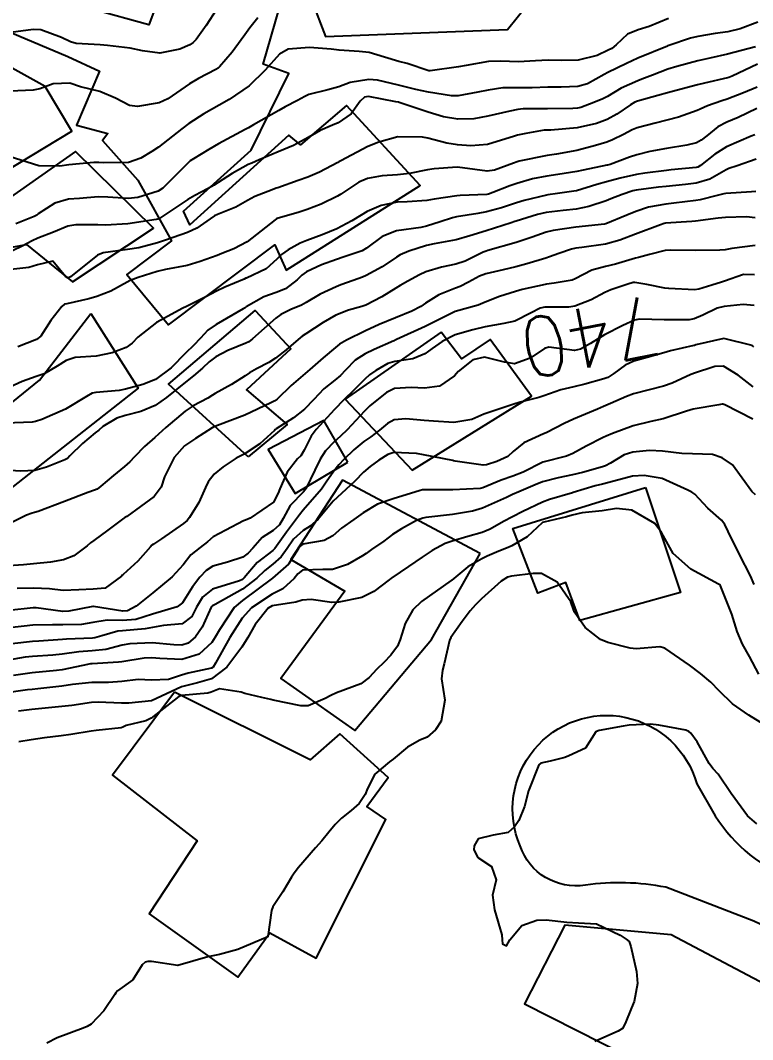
# Model space of a CAD drawing. Header units: metres. Extents: x 318500 to 325275, y 7408834 to 7428799.
# Drawn here: x 323724.1 to 323773.1, y 7420712.2 to 7420780.5 of the extents above; entities that cross this region are included whole.
import ezdxf
from ezdxf.enums import TextEntityAlignment as Align

# ---------------------------------------------------------------- set-up
doc = ezdxf.new("R2010")
doc.units = ezdxf.units.M
doc.header["$MEASUREMENT"] = 0
for name, color, linetype in [('Cotas', 45, 'Continuous'), ('Curvas de Nivel 1m', 11, 'Continuous'), ('Curvas de Nivel 5m', 15, 'Continuous'), ('Edificações', 30, 'Continuous'), ('Vias Primárias', 230, 'Continuous'), ('Vias Secundárias', 230, 'Continuous')]:
    doc.layers.add(name, color=color, linetype=linetype)
doc.styles.add('Style-STANDARD', font='STANDARD.shx')

msp = doc.modelspace()

# ---------------------------------------------------------------- linework, layer by layer
at = {"layer": 'Curvas de Nivel 1m', "flags": 128}
for points, elevation in [([(323737.194, 7420781.173), (323736.494, 7420780.12), (323735.835, 7420779.186), (323735.63, 7420778.974), (323735.415, 7420778.829), (323734.748, 7420778.538), (323733.406, 7420778.256), (323732.23, 7420778.416), (323731.41, 7420778.6), (323729.893, 7420778.785), (323729.413, 7420778.822), (323727.798, 7420778.91), (323727.416, 7420779.024), (323726.808, 7420779.309), (323725.427, 7420779.813), (323724.927, 7420779.835), (323723.424, 7420779.638)], 754), ([(323767.447, 7420780.581), (323766.172, 7420780.056), (323765.435, 7420779.824), (323764.702, 7420779.537), (323763.954, 7420778.815), (323763.655, 7420778.58), (323763.416, 7420778.451), (323762.688, 7420778.106), (323761.409, 7420777.783), (323760.315, 7420777.773), (323759.409, 7420777.793), (323758.548, 7420777.749), (323757.408, 7420777.686), (323756.207, 7420777.717), (323755.408, 7420777.693), (323753.899, 7420777.439), (323753.404, 7420777.356), (323751.495, 7420777.073), (323751.401, 7420777.081), (323749.965, 7420777.561), (323749.407, 7420777.693), (323748.434, 7420777.996), (323747.413, 7420778.296), (323746.735, 7420778.362), (323745.414, 7420778.452), (323744.873, 7420778.527), (323743.416, 7420778.645), (323741.993, 7420778.525), (323741.411, 7420778.193), (323740.443, 7420777.124), (323739.379, 7420776.071), (323738.047, 7420775.16), (323737.364, 7420774.781), (323736.338, 7420774.198), (323735.346, 7420773.562), (323734.876, 7420773.197), (323733.321, 7420771.973), (323732.862, 7420771.682), (323732.123, 7420771.238), (323731.307, 7420770.931), (323729.648, 7420770.925), (323729.307, 7420770.946), (323728.97, 7420770.938), (323727.305, 7420770.792), (323726.698, 7420770.703), (323725.304, 7420770.713), (323723.31, 7420771.35)], 752), ([(323739.951, 7420780.624), (323739.432, 7420779.948), (323739.085, 7420779.486), (323738.849, 7420779.149), (323738.235, 7420778.33), (323737.393, 7420777.35), (323737.296, 7420777.266), (323737.154, 7420777.172), (323735.998, 7420776.57), (323735.38, 7420776.198), (323733.941, 7420775.211), (323733.366, 7420774.927), (323731.907, 7420774.697), (323731.363, 7420774.764), (323730.442, 7420775.259), (323729.374, 7420775.694), (323728.097, 7420776.009), (323727.38, 7420776.26), (323726.267, 7420776.205), (323725.376, 7420775.881), (323724.924, 7420775.785), (323723.374, 7420775.727)], 753), ([(323773.445, 7420780.332), (323772.258, 7420779.887), (323771.435, 7420779.692), (323770.585, 7420779.576), (323769.43, 7420779.387), (323768.919, 7420779.256), (323767.472, 7420778.769), (323767.42, 7420778.753), (323767.39, 7420778.74), (323765.411, 7420777.935), (323764.643, 7420777.572), (323763.401, 7420776.957), (323763.148, 7420776.824), (323762.027, 7420776.204), (323761.388, 7420776.022), (323760.266, 7420775.988), (323759.387, 7420775.981), (323758.333, 7420775.943), (323757.386, 7420775.95), (323756.372, 7420775.929), (323755.383, 7420775.782), (323754.679, 7420775.639), (323753.377, 7420775.398), (323752.934, 7420775.399), (323751.38, 7420775.65), (323750.547, 7420775.828), (323749.387, 7420776.114), (323747.966, 7420776.45), (323747.392, 7420776.509), (323746.138, 7420776.3), (323745.384, 7420776.018), (323744.644, 7420775.808), (323743.376, 7420775.484), (323743.105, 7420775.362), (323742.62, 7420775.098), (323741.8, 7420774.669), (323741.36, 7420774.43), (323739.671, 7420773.461), (323739.342, 7420773.272), (323739.109, 7420773.143), (323737.33, 7420772.192), (323736.683, 7420771.82), (323735.646, 7420771.187), (323735.438, 7420771.059), (323735.308, 7420770.951), (323733.603, 7420769.215), (323733.287, 7420769.015), (323731.916, 7420768.605), (323731.279, 7420768.54), (323729.915, 7420768.629), (323729.281, 7420768.64), (323728.028, 7420768.54), (323727.278, 7420768.477), (323726.37, 7420768.217), (323725.262, 7420767.496), (323725.168, 7420767.424), (323724.977, 7420767.333), (323723.765, 7420766.832)], 751), ([(323773.408, 7420777.52), (323771.712, 7420776.715), (323771.489, 7420776.628), (323771.398, 7420776.6), (323769.868, 7420776.26), (323769.391, 7420776.131), (323768.298, 7420775.845), (323767.382, 7420775.597), (323766.742, 7420775.417), (323765.374, 7420775.055), (323765.192, 7420774.982), (323764.922, 7420774.804), (323764.006, 7420774.167), (323763.355, 7420773.831), (323762.624, 7420773.557), (323761.346, 7420773.252), (323759.58, 7420773.112), (323759.343, 7420773.108), (323759.129, 7420773.096), (323757.901, 7420772.894), (323757.339, 7420772.772), (323757.148, 7420772.713), (323755.332, 7420772.155), (323754.225, 7420772.047), (323753.332, 7420772.124), (323752.619, 7420772.247), (323751.336, 7420772.564), (323750.986, 7420772.635), (323749.336, 7420772.651), (323748.051, 7420772.305), (323747.33, 7420772.002), (323745.514, 7420771.057), (323745.388, 7420770.99), (323745.318, 7420770.949), (323744.082, 7420770.304), (323743.303, 7420769.957), (323742.665, 7420769.731), (323741.292, 7420769.252), (323741.188, 7420769.215), (323740.924, 7420769.115), (323739.75, 7420768.666), (323739.279, 7420768.404), (323738.482, 7420767.941), (323737.264, 7420767.461), (323737.065, 7420767.37), (323736.78, 7420767.175), (323735.887, 7420766.55), (323735.251, 7420766.266), (323733.778, 7420765.745), (323733.243, 7420765.566), (323731.999, 7420765.239), (323731.229, 7420765.11), (323729.595, 7420764.898), (323729.225, 7420764.746), (323727.408, 7420763.297), (323727.277, 7420763.231), (323727.209, 7420763.229), (323727.092, 7420763.302), (323726.238, 7420764.332), (323725.218, 7420764.098), (323724.628, 7420763.923), (323723.214, 7420763.766)], 749), ([(323773.389, 7420775.983), (323772.475, 7420775.612), (323771.377, 7420775.182), (323771.036, 7420775.063), (323770.062, 7420774.733), (323769.584, 7420774.521), (323769.365, 7420774.413), (323768.136, 7420773.98), (323767.355, 7420773.768), (323766.565, 7420773.568), (323765.347, 7420773.257), (323765.028, 7420773.12), (323764.438, 7420772.809), (323763.701, 7420772.452), (323763.335, 7420772.307), (323762.577, 7420772.076), (323761.329, 7420771.738), (323759.958, 7420771.496), (323759.325, 7420771.406), (323757.46, 7420771.037), (323757.321, 7420770.995), (323757.071, 7420770.904), (323755.814, 7420770.421), (323755.311, 7420770.351), (323753.672, 7420770.589), (323753.315, 7420770.624), (323751.773, 7420770.513), (323751.312, 7420770.441), (323750.111, 7420770.195), (323749.307, 7420770.117), (323748.282, 7420770.044), (323747.302, 7420769.862), (323746.723, 7420769.615), (323745.846, 7420769.052), (323745.518, 7420768.825), (323745.284, 7420768.685), (323744.193, 7420768.16), (323743.271, 7420767.802), (323742.735, 7420767.628), (323741.261, 7420767.19), (323741.205, 7420767.166), (323741.124, 7420767.112), (323739.245, 7420765.642), (323738.361, 7420765.153), (323737.557, 7420764.844), (323737.233, 7420764.725), (323736.092, 7420764.316), (323735.223, 7420764.055), (323733.779, 7420763.772), (323733.216, 7420763.636), (323731.949, 7420763.239), (323731.412, 7420763.042), (323731.205, 7420762.932), (323730.123, 7420762.334), (323729.191, 7420761.982), (323728.644, 7420761.822), (323727.183, 7420761.491), (323727.028, 7420761.456), (323726.831, 7420761.305), (323726.113, 7420760.368), (323725.439, 7420759.326), (323725.148, 7420759.095), (323723.892, 7420758.593)], 748), ([(323773.368, 7420774.553), (323772.119, 7420773.948), (323771.354, 7420773.633), (323770.75, 7420773.324), (323770.013, 7420772.733), (323769.644, 7420772.43), (323769.335, 7420772.258), (323768.676, 7420772.093), (323767.331, 7420771.876), (323766.216, 7420771.674), (323765.327, 7420771.463), (323764.839, 7420771.291), (323763.547, 7420770.818), (323763.372, 7420770.766), (323763.319, 7420770.756), (323761.739, 7420770.418), (323761.312, 7420770.331), (323760.041, 7420770.131), (323759.307, 7420770.024), (323758.349, 7420769.84), (323757.3, 7420769.547), (323756.827, 7420769.377), (323755.684, 7420768.924), (323755.398, 7420768.819), (323755.288, 7420768.8), (323753.511, 7420768.723), (323753.286, 7420768.705), (323751.775, 7420768.48), (323751.281, 7420768.408), (323749.962, 7420768.317), (323749.279, 7420768.277), (323748.225, 7420768.071), (323747.27, 7420767.672), (323746.874, 7420767.427), (323746.264, 7420767.045), (323745.254, 7420766.502), (323744.267, 7420766.091), (323743.246, 7420765.725), (323742.799, 7420765.54), (323741.986, 7420765.103), (323741.549, 7420764.793), (323741.23, 7420764.464), (323740.516, 7420763.825), (323739.211, 7420763.208), (323739.162, 7420763.189), (323739.043, 7420763.142), (323737.756, 7420762.607), (323737.197, 7420762.333), (323736.434, 7420761.935), (323735.182, 7420761.311), (323734.935, 7420761.194), (323733.17, 7420760.24), (323731.927, 7420759.238), (323731.547, 7420758.852), (323731.15, 7420758.568), (323730.212, 7420758.192), (323729.141, 7420757.973), (323727.728, 7420757.881), (323727.134, 7420757.685), (323726.537, 7420757.309), (323725.651, 7420756.793), (323725.119, 7420756.614), (323724.179, 7420756.274), (323723.107, 7420755.788)], 747), ([(323773.238, 7420772.795), (323772.988, 7420772.695), (323771.333, 7420771.985), (323770.553, 7420771.502), (323769.596, 7420770.737), (323769.429, 7420770.628), (323769.318, 7420770.596), (323767.633, 7420770.448), (323767.315, 7420770.414), (323765.871, 7420770.232), (323765.31, 7420770.14), (323764.226, 7420769.891), (323763.302, 7420769.65), (323762.657, 7420769.472), (323761.293, 7420769.055), (323761.127, 7420769.017), (323760.034, 7420768.863), (323759.38, 7420768.778), (323759.288, 7420768.758), (323757.787, 7420768.388), (323757.28, 7420768.239), (323756.283, 7420767.907), (323755.271, 7420767.633), (323754.681, 7420767.524), (323753.265, 7420767.297), (323752.987, 7420767.232), (323752.178, 7420766.966), (323751.257, 7420766.678), (323750.864, 7420766.594), (323749.254, 7420766.368), (323748.281, 7420765.988), (323747.242, 7420765.209), (323746.935, 7420765.035), (323745.683, 7420764.603), (323745.231, 7420764.455), (323744.215, 7420764.085), (323743.218, 7420763.618), (323742.903, 7420763.404), (323742.586, 7420763.096), (323741.81, 7420762.495), (323741.197, 7420762.238), (323740.372, 7420761.942), (323739.182, 7420761.27), (323739.102, 7420761.221), (323738.97, 7420761.143), (323737.169, 7420760.102), (323736.623, 7420759.718), (323736.131, 7420759.18), (323735.656, 7420758.681), (323735.145, 7420758.195), (323734.15, 7420757.205), (323733.118, 7420756.419), (323732.271, 7420756.074), (323731.108, 7420755.767), (323730.672, 7420755.689), (323729.104, 7420755.555), (323728.874, 7420755.503), (323728.496, 7420755.279), (323727.091, 7420754.43), (323725.5, 7420753.739), (323725.083, 7420753.598), (323724.845, 7420753.569), (323723.081, 7420753.484)], 746), ([(323773.295, 7420768.996), (323773.008, 7420768.98), (323771.292, 7420768.874), (323771.165, 7420768.848), (323770.706, 7420768.726), (323769.575, 7420768.448), (323769.285, 7420768.393), (323767.821, 7420768.223), (323767.281, 7420768.158), (323766.118, 7420767.947), (323765.273, 7420767.669), (323764.657, 7420767.419), (323763.26, 7420766.835), (323763.165, 7420766.821), (323761.258, 7420766.602), (323759.726, 7420766.395), (323759.254, 7420766.279), (323758.317, 7420765.95), (323757.247, 7420765.584), (323755.359, 7420765.046), (323755.241, 7420765.013), (323755.18, 7420764.991), (323755.046, 7420764.932), (323753.837, 7420764.338), (323753.228, 7420764.125), (323752.264, 7420763.925), (323751.219, 7420763.612), (323750.787, 7420763.416), (323750.003, 7420762.998), (323749.498, 7420762.714), (323749.203, 7420762.528), (323748.258, 7420761.955), (323747.186, 7420761.4), (323746.918, 7420761.3), (323746.029, 7420761.047), (323745.177, 7420760.722), (323744.336, 7420760.237), (323743.164, 7420759.477), (323742.931, 7420759.324), (323742.652, 7420759.095), (323741.854, 7420758.399), (323741.141, 7420757.837), (323740.7, 7420757.553), (323739.876, 7420757.129), (323739.404, 7420756.858), (323739.123, 7420756.666), (323738.189, 7420756.079), (323737.105, 7420755.474), (323736.916, 7420755.359), (323736.615, 7420755.175), (323735.628, 7420754.651), (323735.091, 7420754.295), (323733.803, 7420753.209), (323733.07, 7420752.539), (323732.366, 7420751.925), (323731.696, 7420751.24), (323731.392, 7420750.898), (323731.04, 7420750.588), (323730.297, 7420749.992), (323729.45, 7420749.266), (323729.201, 7420749.085), (323729.017, 7420748.997), (323728.583, 7420748.844), (323727.01, 7420748.259), (323725.251, 7420747.575), (323725.002, 7420747.503), (323724.862, 7420747.471), (323724.469, 7420747.335), (323723.488, 7420746.849)], 744), ([(323773.268, 7420767.232), (323772.671, 7420767.297), (323771.268, 7420767.259), (323770.783, 7420767.209), (323769.264, 7420767.012), (323769.014, 7420766.994), (323767.262, 7420766.881), (323767.167, 7420766.866), (323766.918, 7420766.775), (323765.253, 7420766.143), (323764.189, 7420765.751), (323763.247, 7420765.483), (323761.643, 7420765.243), (323761.244, 7420765.202), (323760.951, 7420765.145), (323760.102, 7420764.861), (323759.478, 7420764.626), (323759.235, 7420764.542), (323757.965, 7420764.153), (323757.226, 7420763.954), (323756.378, 7420763.758), (323755.218, 7420763.49), (323754.811, 7420763.339), (323754.06, 7420762.942), (323753.512, 7420762.64), (323753.204, 7420762.524), (323752.078, 7420762.085), (323751.188, 7420761.521), (323750.867, 7420761.303), (323750.268, 7420760.994), (323749.175, 7420760.543), (323748.087, 7420760.105), (323747.166, 7420759.672), (323745.895, 7420759.049), (323745.433, 7420758.779), (323745.152, 7420758.559), (323744.341, 7420757.873), (323743.434, 7420757.085), (323743.276, 7420756.94), (323743.126, 7420756.811), (323742.202, 7420756.011), (323741.255, 7420755.108), (323741.17, 7420755.038), (323741.099, 7420754.996), (323740.826, 7420754.843), (323739.089, 7420754.033), (323737.255, 7420753.341), (323737.081, 7420753.274), (323737.011, 7420753.24), (323736.903, 7420753.172), (323735.789, 7420752.463), (323735.062, 7420751.979), (323734.35, 7420751.2), (323733.722, 7420749.902), (323733.487, 7420749.213), (323733.014, 7420748.574), (323731.181, 7420747.247), (323731.065, 7420747.183), (323730.998, 7420747.139), (323729.927, 7420746.319), (323728.975, 7420745.634), (323728.763, 7420745.483), (323728.537, 7420745.276), (323727.646, 7420744.603), (323726.956, 7420744.35), (323726.073, 7420744.194), (323724.951, 7420744.071), (323724.272, 7420744.015), (323722.949, 7420743.926)], 743), ([(323773.247, 7420765.384), (323771.705, 7420765.174), (323771.244, 7420765.106), (323770.886, 7420765.081), (323769.243, 7420765.04), (323767.557, 7420765.079), (323767.243, 7420765.048), (323766.177, 7420764.781), (323765.438, 7420764.587), (323765.236, 7420764.535), (323763.914, 7420764.126), (323763.227, 7420763.971), (323762.323, 7420763.734), (323761.214, 7420763.146), (323761.003, 7420763.062), (323759.802, 7420762.864), (323759.283, 7420762.795), (323759.209, 7420762.785), (323757.666, 7420762.43), (323757.201, 7420762.298), (323756.14, 7420761.971), (323755.19, 7420761.591), (323754.723, 7420761.398), (323753.18, 7420760.978), (323753.159, 7420760.971), (323753.127, 7420760.951), (323751.17, 7420759.956), (323749.234, 7420759.082), (323749.16, 7420759.053), (323749.13, 7420759.04), (323749.065, 7420759.011), (323747.749, 7420758.426), (323747.147, 7420758.138), (323746.469, 7420757.711), (323745.828, 7420757.05), (323745.497, 7420756.682), (323745.12, 7420756.374), (323744.383, 7420755.798), (323743.718, 7420755.081), (323743.093, 7420754.419), (323742.342, 7420753.843), (323741.191, 7420753.109), (323741.13, 7420753.059), (323741.078, 7420753.006), (323740.085, 7420752.105), (323739.054, 7420751.424), (323738.865, 7420751.33), (323738.515, 7420751.148), (323737.642, 7420750.56), (323737.034, 7420750.071), (323736.627, 7420749.573), (323736.464, 7420749.176), (323736.004, 7420748.186), (323735.396, 7420747.186), (323735.219, 7420746.966), (323734.994, 7420746.774), (323733.505, 7420745.739), (323732.972, 7420745.383), (323732.874, 7420745.319), (323732.772, 7420745.223), (323731.926, 7420744.265), (323730.942, 7420743.358), (323730.882, 7420743.31), (323730.835, 7420743.251), (323729.744, 7420742.449), (323728.931, 7420742.386), (323727.981, 7420742.335), (323726.93, 7420742.29), (323726.009, 7420742.392), (323724.931, 7420742.456), (323723.851, 7420742.42)], 742), ([(323773.221, 7420763.427), (323772.484, 7420763.438), (323771.214, 7420763.007), (323770.999, 7420762.936), (323770.364, 7420762.728), (323769.486, 7420762.456), (323769.205, 7420762.41), (323767.472, 7420762.5), (323767.206, 7420762.536), (323766.004, 7420762.782), (323765.212, 7420762.913), (323765.099, 7420762.904), (323764.724, 7420762.797), (323763.599, 7420762.419), (323763.201, 7420762.241), (323762.273, 7420761.755), (323761.187, 7420761.325), (323760.776, 7420761.264), (323759.186, 7420761.257), (323758.866, 7420761.194), (323758.26, 7420760.884), (323757.174, 7420760.321), (323756.433, 7420760.172), (323755.17, 7420759.937), (323754.361, 7420759.745), (323753.164, 7420759.396), (323752.297, 7420758.963), (323751.643, 7420758.482), (323751.147, 7420758.128), (323750.331, 7420757.804), (323749.139, 7420757.625), (323748.665, 7420757.487), (323747.85, 7420757.023), (323747.429, 7420756.724), (323747.121, 7420756.44), (323746.419, 7420755.731), (323745.711, 7420755.051), (323745.093, 7420754.401), (323743.877, 7420753.078), (323743.539, 7420752.618), (323743.059, 7420751.684), (323742.84, 7420751.305), (323742.617, 7420751.094), (323741.92, 7420750.218), (323741.444, 7420749.106), (323741.327, 7420748.797), (323741.011, 7420748.198), (323739.446, 7420747.133), (323739.13, 7420747.006), (323738.997, 7420746.948), (323737.812, 7420746.333), (323736.981, 7420745.877), (323736.6, 7420745.549), (323736.108, 7420745.179), (323735.471, 7420744.676), (323734.952, 7420744.01), (323734.236, 7420743.201), (323732.929, 7420742.145), (323731.815, 7420741.237), (323731.227, 7420740.934), (323730.915, 7420740.912), (323728.969, 7420741.22), (323728.919, 7420741.218), (323727.309, 7420740.899), (323726.914, 7420740.89), (323725.112, 7420741.132), (323724.917, 7420741.137), (323723.299, 7420740.962)], 741), ([(323773.159, 7420758.613), (323773.05, 7420758.691), (323771.165, 7420759.171), (323769.278, 7420758.738), (323769.201, 7420758.698), (323769.159, 7420758.688), (323767.59, 7420758.327), (323767.152, 7420758.206), (323766.031, 7420757.897), (323765.143, 7420757.65), (323764.563, 7420757.375), (323763.786, 7420756.81), (323763.384, 7420756.558), (323763.125, 7420756.458), (323761.86, 7420756.098), (323761.116, 7420755.92), (323760.253, 7420755.718), (323759.107, 7420755.313), (323758.778, 7420755.202), (323757.533, 7420754.894), (323757.099, 7420754.759), (323756.896, 7420754.701), (323755.092, 7420754.09), (323754.292, 7420753.734), (323753.086, 7420753.538), (323751.732, 7420753.616), (323751.087, 7420753.666), (323749.86, 7420753.771), (323749.087, 7420753.71), (323748.633, 7420753.466), (323748.114, 7420753.02), (323747.527, 7420752.572), (323747.068, 7420752.258), (323746.388, 7420751.713), (323745.715, 7420751.05), (323745.394, 7420750.706), (323745.038, 7420750.289), (323744.545, 7420749.549), (323744.223, 7420749.072), (323743.006, 7420747.665), (323742.741, 7420747.354), (323742.556, 7420747.094), (323741.887, 7420746.2), (323741.092, 7420745.109), (323741.038, 7420745.04), (323740.968, 7420744.979), (323739.926, 7420744.155), (323739.056, 7420743.138), (323738.939, 7420743.035), (323738.728, 7420742.933), (323736.932, 7420742.371), (323736.252, 7420741.851), (323735.862, 7420741.181), (323735.536, 7420740.558), (323734.903, 7420740.061), (323733.64, 7420739.948), (323732.899, 7420739.821), (323732.411, 7420739.714), (323730.895, 7420739.597), (323730.582, 7420739.566), (323729.509, 7420739.264), (323729.043, 7420739.113), (323728.887, 7420739.093), (323727.158, 7420739.024), (323726.886, 7420739.005), (323725.304, 7420738.903), (323724.883, 7420738.873), (323723.494, 7420738.731)], 739), ([(323773.118, 7420755.921), (323772.123, 7420756.7), (323771.139, 7420757.311), (323770.563, 7420757.294), (323769.131, 7420756.817), (323769.075, 7420756.797), (323768.948, 7420756.743), (323767.709, 7420756.174), (323767.118, 7420755.967), (323766.16, 7420755.734), (323765.11, 7420755.452), (323764.637, 7420755.267), (323763.569, 7420754.813), (323763.098, 7420754.61), (323762.708, 7420754.438), (323761.089, 7420753.763), (323760.462, 7420753.48), (323759.301, 7420752.868), (323759.149, 7420752.799), (323759.079, 7420752.771), (323757.775, 7420752.184), (323757.06, 7420751.586), (323756.701, 7420751.26), (323755.97, 7420750.916), (323755.273, 7420750.7), (323755.046, 7420750.681), (323753.181, 7420750.949), (323753.05, 7420750.974), (323753.017, 7420750.984), (323751.056, 7420751.376), (323750.589, 7420751.455), (323749.058, 7420751.534), (323748.666, 7420751.403), (323748.073, 7420751.02), (323747.484, 7420750.585), (323747.038, 7420750.216), (323746.451, 7420749.616), (323745.862, 7420749.047), (323745.012, 7420748.26), (323743.992, 7420747.075), (323743.472, 7420746.603), (323742.988, 7420746.314), (323742.344, 7420745.732), (323741.917, 7420745.101), (323741.522, 7420744.544), (323740.954, 7420744.053), (323740.43, 7420743.635), (323739.903, 7420743.126), (323738.932, 7420742.374), (323737.109, 7420741.354), (323736.921, 7420741.267), (323736.865, 7420741.226), (323736.835, 7420741.171), (323736.244, 7420739.832), (323735.781, 7420739.181), (323735.304, 7420738.766), (323734.882, 7420738.626), (323734.337, 7420738.653), (323732.884, 7420738.791), (323731.4, 7420738.724), (323730.881, 7420738.621), (323729.792, 7420738.345), (323728.875, 7420738.242), (323727.982, 7420738.174), (323726.871, 7420738.019), (323726.225, 7420737.955), (323724.868, 7420737.871), (323724.382, 7420737.82), (323722.863, 7420737.553)], 738), ([(323773.091, 7420753.753), (323771.221, 7420754.709), (323771.101, 7420754.756), (323771.055, 7420754.756), (323770.816, 7420754.714), (323769.097, 7420754.421), (323768.653, 7420754.304), (323767.09, 7420753.793), (323766.271, 7420753.596), (323765.085, 7420753.315), (323763.704, 7420752.811), (323763.277, 7420752.617), (323763.076, 7420752.527), (323761.952, 7420751.951), (323761.059, 7420751.454), (323760.635, 7420751.276), (323759.05, 7420750.886), (323757.717, 7420750.213), (323757.036, 7420749.953), (323756.256, 7420749.687), (323755.023, 7420749.159), (323754.841, 7420749.113), (323753.021, 7420749.036), (323752.935, 7420749.037), (323751.021, 7420749.034), (323750.975, 7420749.027), (323750.838, 7420748.983), (323749.014, 7420748.437), (323747.967, 7420748.063), (323747.005, 7420747.491), (323746.388, 7420747.039), (323745.573, 7420746.469), (323744.983, 7420745.96), (323744.408, 7420745.639), (323742.974, 7420745.382), (323742.799, 7420745.265), (323742.687, 7420745.093), (323742.009, 7420744.045), (323740.94, 7420743.123), (323738.925, 7420741.627), (323738.37, 7420741.148), (323737.398, 7420739.663), (323737.115, 7420739.167), (323736.885, 7420738.817), (323736.028, 7420738.023), (323734.867, 7420737.666), (323733.393, 7420737.737), (323732.868, 7420737.782), (323732.341, 7420737.754), (323730.864, 7420737.514), (323730.632, 7420737.484), (323728.862, 7420737.392), (323728.754, 7420737.379), (323728.25, 7420737.279), (323726.857, 7420736.977), (323726.479, 7420736.928), (323724.854, 7420736.773), (323723.597, 7420736.598)], 737), ([(323773.283, 7420748.686), (323773.024, 7420748.925), (323771.736, 7420750.703), (323771.057, 7420751.172), (323770.395, 7420751.385), (323769.06, 7420751.436), (323768.348, 7420751.463), (323767.063, 7420751.622), (323766.189, 7420751.653), (323765.061, 7420751.555), (323764.493, 7420751.364), (323763.578, 7420750.812), (323763.227, 7420750.638), (323763.046, 7420750.578), (323761.695, 7420750.185), (323761.038, 7420750.023), (323760.062, 7420749.833), (323759.03, 7420749.557), (323758.539, 7420749.366), (323757.425, 7420748.894), (323757.018, 7420748.707), (323756.616, 7420748.506), (323755.009, 7420747.795), (323754.337, 7420747.606), (323753.004, 7420747.38), (323751.2, 7420747.175), (323751.002, 7420747.142), (323750.585, 7420746.986), (323749.57, 7420746.422), (323748.985, 7420746.032), (323748.391, 7420745.603), (323747.571, 7420745.024), (323747.217, 7420744.777), (323746.964, 7420744.603), (323745.967, 7420744.032), (323744.95, 7420743.704), (323744.321, 7420743.698), (323742.949, 7420743.66), (323742.64, 7420743.398), (323742.402, 7420743.095), (323741.63, 7420742.406), (323740.929, 7420742.039), (323739.53, 7420741.131), (323738.91, 7420740.447), (323738.081, 7420739.152), (323737.13, 7420737.432), (323736.969, 7420737.168), (323736.859, 7420737.102), (323735.286, 7420736.755), (323734.854, 7420736.625), (323733.986, 7420736.338), (323732.851, 7420736.286), (323731.942, 7420736.325), (323730.849, 7420736.196), (323729.966, 7420736.141), (323728.849, 7420736.129), (323727.545, 7420735.988), (323726.846, 7420735.884), (323725.229, 7420735.709), (323724.843, 7420735.673), (323724.544, 7420735.632), (323722.84, 7420735.399)], 736), ([(323773.509, 7420736.68), (323772.878, 7420737.878), (323772.403, 7420738.695), (323772.061, 7420739.54), (323771.691, 7420740.702), (323770.939, 7420742.601), (323770.895, 7420742.666), (323770.805, 7420742.712), (323768.955, 7420743.716), (323767.777, 7420744.758), (323766.991, 7420746.164), (323766.532, 7420746.775), (323765.009, 7420747.66), (323763.978, 7420747.774), (323763.008, 7420747.633), (323761.665, 7420747.498), (323761.005, 7420747.331), (323760.636, 7420747.221), (323759.109, 7420746.869), (323759.023, 7420746.847), (323758.999, 7420746.821), (323757.993, 7420745.877), (323756.976, 7420745.279), (323756.714, 7420745.164), (323756.1, 7420744.913), (323755.308, 7420744.582), (323754.962, 7420744.421), (323754.017, 7420743.876), (323752.941, 7420742.985), (323752.923, 7420742.967), (323752.895, 7420742.951), (323750.926, 7420741.552), (323750.332, 7420740.989), (323749.832, 7420740.071), (323749.487, 7420739.001), (323749.315, 7420738.572), (323748.874, 7420737.959), (323748.4, 7420737.481), (323747.937, 7420737.019), (323747.411, 7420736.468), (323746.85, 7420736.048), (323745.238, 7420735.448), (323744.842, 7420735.268), (323744.475, 7420735.065), (323743.338, 7420734.577), (323742.832, 7420734.561), (323740.992, 7420734.954), (323740.838, 7420734.987), (323740.223, 7420735.119), (323739.101, 7420735.394), (323738.843, 7420735.475), (323737.391, 7420735.708), (323736.843, 7420735.477), (323736.607, 7420735.407), (323734.841, 7420735.26), (323734.666, 7420735.193), (323732.818, 7420733.739), (323732.467, 7420733.573), (323731.145, 7420733.245), (323730.912, 7420733.145), (323730.808, 7420733.102), (323729.145, 7420732.926), (323728.804, 7420732.878), (323727.439, 7420732.652), (323726.799, 7420732.558), (323725.683, 7420732.43), (323724.795, 7420732.304), (323723.962, 7420732.169)], 734), ([(323774.647, 7420732.828), (323772.829, 7420733.939), (323771.73, 7420734.701), (323770.849, 7420735.565), (323770.291, 7420736.155), (323769.605, 7420736.729), (323768.868, 7420737.282), (323767.219, 7420738.431), (323766.886, 7420738.51), (323765.287, 7420738.383), (323764.885, 7420738.426), (323763.399, 7420738.812), (323762.893, 7420739.018), (323761.885, 7420739.815), (323761.166, 7420740.846), (323761.098, 7420741.023), (323760.927, 7420741.531), (323760.011, 7420742.859), (323758.948, 7420743.426), (323758.396, 7420743.431), (323756.945, 7420743.252), (323756.674, 7420743.174), (323756.253, 7420742.91), (323754.928, 7420741.725), (323754.525, 7420741.333), (323754.174, 7420740.937), (323753.645, 7420740.207), (323752.893, 7420739.149), (323752.799, 7420738.951), (323752.435, 7420737.387), (323752.329, 7420736.958), (323752.261, 7420736.366), (323752.486, 7420734.955), (323752.227, 7420733.551), (323751.865, 7420732.964), (323751.302, 7420732.473), (323750.799, 7420732.27), (323749.983, 7420731.801), (323749.028, 7420731.006), (323748.778, 7420730.825), (323747.803, 7420729.986), (323747.294, 7420729.025), (323747.156, 7420728.624), (323746.745, 7420728.024), (323746.209, 7420727.567), (323745.563, 7420727.048), (323745.143, 7420726.634), (323744.716, 7420726.102), (323744.243, 7420725.531), (323743.822, 7420725.073), (323742.687, 7420723.742), (323742.397, 7420723.379), (323742.209, 7420723.095), (323741.642, 7420722.123), (323740.971, 7420721.107), (323740.879, 7420720.875), (323740.62, 7420719.11), (323738.611, 7420718.252), (323737.384, 7420717.928), (323736.606, 7420717.768), (323734.6, 7420717.19), (323732.834, 7420717.449), (323732.602, 7420717.449), (323732.42, 7420717.404), (323732.206, 7420717.224), (323731.583, 7420716.232), (323730.574, 7420715.492), (323730.453, 7420715.361), (323730.385, 7420715.243), (323729.645, 7420714.162), (323728.809, 7420713.266), (323728.538, 7420713.1), (323728.257, 7420712.994), (323726.531, 7420712.352), (323725.844, 7420711.99)], 733), ([(323773.363, 7420726.681), (323772.738, 7420727.216), (323771.656, 7420728.701), (323770.773, 7420729.99), (323770.426, 7420730.365), (323770.18, 7420730.719), (323769.368, 7420732.165), (323768.941, 7420732.738), (323768.812, 7420732.853), (323768.624, 7420732.931), (323766.817, 7420733.266), (323766.251, 7420733.343), (323764.817, 7420733.272), (323764.414, 7420733.198), (323762.811, 7420732.909), (323762.738, 7420732.894), (323762.595, 7420732.823), (323761.893, 7420731.735), (323760.786, 7420731.218), (323760.52, 7420731.116), (323759.522, 7420730.863), (323758.916, 7420730.732), (323758.777, 7420730.61), (323758.084, 7420728.88), (323757.804, 7420727.825), (323757.428, 7420726.89), (323757.155, 7420726.462), (323756.718, 7420726.085), (323755.715, 7420725.915), (323754.711, 7420725.66), (323754.434, 7420725.203), (323754.429, 7420724.933), (323754.695, 7420724.406), (323755.594, 7420723.821), (323755.924, 7420722.911), (323755.676, 7420721.903), (323755.798, 7420720.913), (323756.299, 7420719.23), (323756.327, 7420718.904), (323756.34, 7420718.627), (323756.616, 7420718.511), (323756.842, 7420718.897), (323757.645, 7420719.875), (323758.64, 7420720.218), (323759.262, 7420720.243), (323760.639, 7420720.098), (323761.423, 7420720.053), (323762.637, 7420719.978), (323764.21, 7420719.213), (323764.622, 7420718.955), (323764.83, 7420718.788), (323764.94, 7420718.464), (323765.302, 7420716.783), (323765.382, 7420715.988), (323765.162, 7420714.784), (323764.989, 7420714.36), (323764.548, 7420713.298), (323764.375, 7420712.96), (323764.085, 7420712.797), (323762.533, 7420712.103)], 732)]:
    msp.add_lwpolyline(points, dxfattribs=dict(at, elevation=elevation))
at = {"layer": 'Curvas de Nivel 5m', "flags": 128}
for points, elevation in [([(323773.282, 7420778.692), (323771.415, 7420778.186), (323770.224, 7420777.92), (323769.41, 7420777.74), (323768.024, 7420777.379), (323767.404, 7420777.182), (323766.384, 7420776.785), (323765.678, 7420776.514), (323765.394, 7420776.41), (323764.287, 7420775.91), (323763.378, 7420775.366), (323763.023, 7420775.177), (323762.167, 7420774.838), (323761.587, 7420774.626), (323761.366, 7420774.572), (323761.057, 7420774.546), (323759.365, 7420774.537), (323757.723, 7420774.538), (323757.364, 7420774.5), (323756.833, 7420774.379), (323755.357, 7420774.037), (323754.429, 7420773.865), (323753.353, 7420773.836), (323752.392, 7420774.001), (323751.36, 7420774.301), (323749.423, 7420774.956), (323749.369, 7420774.971), (323749.21, 7420775.012), (323747.375, 7420775.352), (323747.094, 7420775.314), (323746.802, 7420775.039), (323746.212, 7420774.193), (323745.348, 7420773.6), (323744.964, 7420773.447), (323744.126, 7420773.078), (323743.335, 7420772.625), (323742.352, 7420772.078), (323741.325, 7420771.648), (323740.058, 7420771.129), (323739.548, 7420770.905), (323739.315, 7420770.8), (323738.247, 7420770.214), (323737.296, 7420769.602), (323737.035, 7420769.43), (323736.583, 7420769.177), (323735.736, 7420768.732), (323735.279, 7420768.46), (323733.402, 7420767.218), (323733.259, 7420767.15), (323733.155, 7420767.118), (323731.254, 7420766.831), (323729.761, 7420766.756), (323729.252, 7420766.763), (323727.771, 7420766.774), (323727.251, 7420766.685), (323726.273, 7420766.286), (323725.238, 7420765.868), (323724.863, 7420765.707), (323724.173, 7420765.341), (323723.538, 7420765.036)], 750), ([(323773.325, 7420771.176), (323772.045, 7420770.709), (323771.499, 7420770.536), (323771.316, 7420770.448), (323770.214, 7420769.823), (323769.302, 7420769.554), (323768.583, 7420769.469), (323767.299, 7420769.341), (323766.791, 7420769.284), (323765.294, 7420769.086), (323765.058, 7420769.038), (323764.352, 7420768.809), (323763.588, 7420768.515), (323763.283, 7420768.383), (323762.128, 7420767.987), (323761.275, 7420767.825), (323760.404, 7420767.728), (323759.271, 7420767.586), (323758.687, 7420767.461), (323757.262, 7420767.021), (323757.171, 7420766.992), (323756.918, 7420766.905), (323755.254, 7420766.378), (323754.156, 7420766.036), (323753.248, 7420765.765), (323751.768, 7420765.495), (323751.244, 7420765.378), (323750.078, 7420764.997), (323749.489, 7420764.753), (323749.234, 7420764.6), (323748.28, 7420763.964), (323747.215, 7420763.367), (323746.978, 7420763.269), (323746.351, 7420763.043), (323745.518, 7420762.742), (323745.203, 7420762.622), (323744.141, 7420762.13), (323743.187, 7420761.564), (323742.881, 7420761.397), (323742.171, 7420761.1), (323741.507, 7420760.776), (323741.174, 7420760.522), (323739.611, 7420759.133), (323739.353, 7420758.941), (323739.156, 7420758.842), (323737.953, 7420758.353), (323737.141, 7420757.935), (323736.705, 7420757.606), (323736.249, 7420757.179), (323735.655, 7420756.651), (323735.116, 7420756.241), (323733.837, 7420755.209), (323733.095, 7420754.685), (323732.138, 7420754.282), (323731.088, 7420754.003), (323730.519, 7420753.822), (323729.59, 7420753.265), (323729.31, 7420753.034), (323729.074, 7420752.842), (323728.214, 7420752.132), (323727.381, 7420751.295), (323727.212, 7420751.134), (323727.046, 7420751.038), (323725.81, 7420750.547), (323725.035, 7420750.329), (323724.089, 7420750.285), (323723.035, 7420750.336)], 745), ([(323773.19, 7420761.376), (323772.462, 7420761.43), (323771.189, 7420761.311), (323770.707, 7420761.198), (323769.743, 7420760.732), (323769.177, 7420760.477), (323768.831, 7420760.4), (323767.176, 7420760.4), (323765.505, 7420760.458), (323765.176, 7420760.394), (323764.405, 7420760.034), (323763.166, 7420759.411), (323762.225, 7420758.834), (323761.559, 7420758.439), (323761.153, 7420758.354), (323759.452, 7420758.571), (323759.154, 7420758.5), (323758.192, 7420757.836), (323757.139, 7420757.472), (323756.477, 7420757.573), (323755.145, 7420757.908), (323754.357, 7420757.722), (323753.367, 7420756.948), (323753.255, 7420756.822), (323753.126, 7420756.665), (323752.118, 7420755.961), (323751.113, 7420755.832), (323750.22, 7420755.887), (323749.112, 7420755.813), (323748.578, 7420755.545), (323747.918, 7420755.022), (323747.467, 7420754.655), (323747.093, 7420754.295), (323745.938, 7420753.047), (323745.506, 7420752.621), (323745.068, 7420752.24), (323744.49, 7420751.637), (323744.144, 7420751.074), (323743.776, 7420750.342), (323743.171, 7420749.088), (323743.018, 7420748.901), (323742.122, 7420747.986), (323741.654, 7420747.103), (323741.409, 7420746.691), (323740.988, 7420746.3), (323740.259, 7420745.842), (323739.615, 7420745.13), (323739.315, 7420744.784), (323738.961, 7420744.519), (323737.934, 7420744.176), (323736.951, 7420743.912), (323736.497, 7420743.625), (323736.084, 7420743.179), (323735.588, 7420742.529), (323734.923, 7420741.47), (323734.564, 7420741.195), (323732.912, 7420740.697), (323731.786, 7420740.358), (323730.905, 7420740.28), (323729.863, 7420740.304), (323728.903, 7420740.157), (323728.166, 7420740.017), (323726.9, 7420739.983), (323726.207, 7420740.003), (323724.9, 7420739.965), (323724.326, 7420739.908), (323722.896, 7420739.749)], 740), ([(323773.19, 7420742.686), (323772.949, 7420743.277), (323772.217, 7420744.698), (323771.459, 7420746.239), (323771.23, 7420746.708), (323771.003, 7420746.998), (323770.098, 7420747.811), (323769.226, 7420748.737), (323769.022, 7420748.877), (323768.754, 7420749.014), (323767.035, 7420749.778), (323765.821, 7420749.999), (323765.037, 7420749.934), (323764.139, 7420749.698), (323763.029, 7420749.419), (323762.556, 7420749.298), (323761.069, 7420748.849), (323761.02, 7420748.836), (323759.498, 7420748.383), (323759.013, 7420748.209), (323757.698, 7420747.581), (323757.003, 7420747.229), (323756.413, 7420746.909), (323755.517, 7420746.397), (323754.989, 7420746.183), (323754.025, 7420745.899), (323752.98, 7420745.603), (323752.495, 7420745.439), (323751.623, 7420744.97), (323751.236, 7420744.706), (323750.963, 7420744.513), (323750.051, 7420743.896), (323748.942, 7420743.149), (323748.858, 7420743.094), (323748.75, 7420743.012), (323747.725, 7420742.229), (323746.928, 7420741.822), (323745.375, 7420741.503), (323744.924, 7420741.489), (323743.524, 7420741.679), (323742.925, 7420741.634), (323742.498, 7420741.52), (323740.922, 7420741.262), (323740.642, 7420741.114), (323739.784, 7420740.008), (323739.293, 7420739.134), (323738.88, 7420738.496), (323737.894, 7420737.154), (323736.852, 7420736.371), (323735.929, 7420736.1), (323734.847, 7420735.848), (323733.505, 7420735.21), (323732.835, 7420734.905), (323731.32, 7420734.755), (323730.833, 7420734.757), (323729.278, 7420734.821), (323728.833, 7420734.802), (323727.517, 7420734.603), (323726.828, 7420734.521), (323725.725, 7420734.419), (323724.825, 7420734.331), (323723.943, 7420734.219)], 735)]:
    msp.add_lwpolyline(points, dxfattribs=dict(at, elevation=elevation))
at = {"layer": 'Edificações'}
for points in [[(323734.993, 7420786.324), (323732.669, 7420780.162), (323728.942, 7420781.181)], [(323743.536, 7420781.901), (323744.482, 7420779.383), (323756.674, 7420779.853), (323759.92, 7420783.878)], [(323722.085, 7420780.197), (323727.251, 7420778.046), (323729.359, 7420777.057), (323727.812, 7420773.439), (323729.921, 7420772.877), (323729.57, 7420772.42), (323731.926, 7420769.751), (323734.183, 7420765.703), (323731.194, 7420763.454), (323733.972, 7420760.082), (323741.11, 7420765.422), (323741.849, 7420763.736), (323750.826, 7420769.404), (323750.826, 7420769.404), (323745.889, 7420774.757), (323742.807, 7420772.133), (323742.037, 7420772.763), (323735.409, 7420766.773), (323734.989, 7420767.683), (323739.506, 7420771.775), (323742.031, 7420776.899), (323740.315, 7420777.529), (323741.681, 7420782.251)]]:
    msp.add_lwpolyline(points, dxfattribs=at)
for points in [[(323727.544, 7420762.948), (323732.978, 7420766.555), (323727.757, 7420771.673), (323721.57, 7420767.345), (323721.213, 7420769.238), (323727.508, 7420773.032), (323725.721, 7420776.039), (323722.074, 7420778.039), (323718.177, 7420775.11), (323710.844, 7420771.71), (323713.632, 7420766.496), (323718.816, 7420768.746), (323720.354, 7420764.705), (323724.466, 7420765.455), (323727.544, 7420762.948)], [(323728.771, 7420760.832), (323731.952, 7420755.839), (323723.272, 7420748.997), (323720.675, 7420752.607), (323725.354, 7420756.36), (323728.771, 7420760.832)], [(323739.315, 7420751.246), (323733.978, 7420756.099), (323739.773, 7420761.026), (323742.16, 7420758.475), (323739.212, 7420755.732), (323741.935, 7420753.398), (323739.315, 7420751.246)], [(323752.227, 7420759.581), (323745.811, 7420755.1), (323750.3, 7420750.349), (323758.281, 7420755.299), (323755.516, 7420759.103), (323753.586, 7420757.8), (323752.227, 7420759.581)], [(323745.997, 7420750.884), (323744.385, 7420753.666), (323740.658, 7420751.721), (323742.459, 7420748.793), (323745.997, 7420750.884)], [(323754.843, 7420744.769), (323745.634, 7420749.679), (323742.168, 7420744.356), (323745.79, 7420742.237), (323741.496, 7420736.397), (323746.457, 7420732.915), (323751.579, 7420739.014), (323754.843, 7420744.769)], [(323765.911, 7420749.194), (323768.258, 7420742.159), (323761.529, 7420740.283), (323760.59, 7420742.837), (323758.712, 7420742.107), (323757.043, 7420746.432), (323765.911, 7420749.194)], [(323734.373, 7420735.494), (323730.234, 7420729.931), (323735.906, 7420725.541), (323732.687, 7420720.64), (323738.614, 7420716.404), (323740.76, 7420719.364), (323743.877, 7420717.68), (323748.527, 7420726.97), (323747.25, 7420727.838), (323748.68, 7420729.777), (323745.461, 7420732.687), (323743.469, 7420730.951), (323734.373, 7420735.494)], [(323767.642, 7420719.229), (323760.511, 7420719.88), (323757.814, 7420714.611), (323764.771, 7420711.092), (323761.424, 7420703.996), (323768.823, 7420700.078), (323773.128, 7420708.636), (323774.306, 7420707.832), (323777.48, 7420714.043), (323767.642, 7420719.229)]]:
    msp.add_lwpolyline(points, close=True, dxfattribs=at)
at = {"layer": 'Vias Primárias'}
for points in [[(323715.644, 7420145.548, 0), (323709.04, 7420132.939)], [(323831.088, 7420001.787, 0), (323833.844, 7420008.443, 0.220888)], [(323205.069, 7420933.766, 0), (323207.298, 7420931.929, 0.020742), (323210.311, 7420929.649), (323213.335, 7420928.865), (323214.564, 7420929.479), (323216.061, 7420926.782), (323213.869, 7420925.313), (323213.871, 7420924.556), (323218.068, 7420917.639), (323222.108, 7420910.972), (323227.38, 7420903.131), (323230.217, 7420898.982, 0.38291), (323236.446, 7420897.46), (323249.502, 7420903.926), (323257.59, 7420907.836)]]:
    msp.add_lwpolyline(points, format="xyb", dxfattribs=at)
at = {"layer": 'Vias Secundárias'}
msp.add_lwpolyline([(323842.32, 7420692.952), (323833.819, 7420696.518), (323828.472, 7420698.486), (323817.237, 7420702.271), (323808.356, 7420704.613), (323804.649, 7420705.685), (323786.814, 7420713.72), (323773.171, 7420720.163), (323767.267, 7420722.424, 0.083492), (323761.891, 7420722.571, -0.366978), (323757.518, 7420725.19, -1.065729), (323769.358, 7420729.34), (323770.591, 7420727.216, 0.171703), (323775.969, 7420722.905), (323783.024, 7420720.028), (323795.449, 7420714.859), (323809.425, 7420709.657), (323818.67, 7420706.969), (323830.527, 7420702.944), (323843.314, 7420697.409)], format="xyb", dxfattribs=at)

# ---------------------------------------------------------------- texts
at = {"layer": 'Cotas', "style": 'Style-STANDARD'}
msp.add_text('740', height=4, rotation=191.0184, dxfattribs=at).set_placement((323762.206, 7420759.263, 740), align=Align.MIDDLE_CENTER)

doc.saveas('drawing.dxf')
